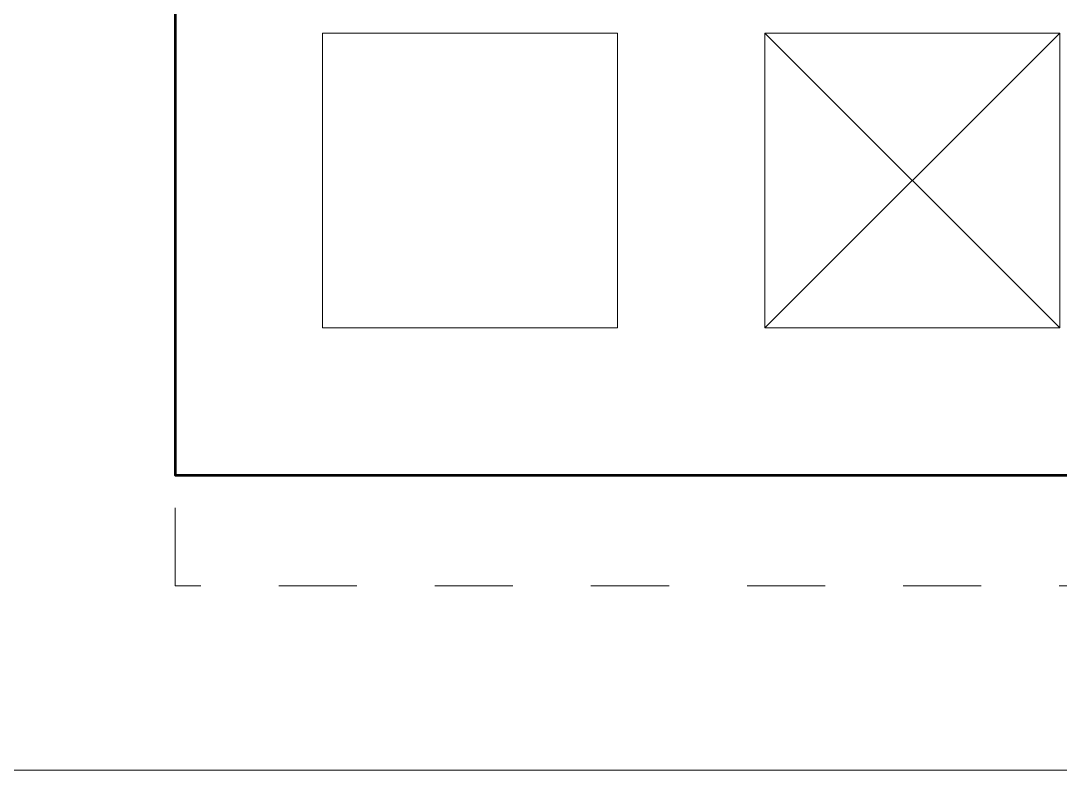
# Model space of a CAD drawing. Header units: inches. Extents: x 0 to 360, y -268 to 0.
# Drawn here: x 106.6 to 163, y -268 to -227.3 of the extents above; entities that cross this region are included whole.
import ezdxf

# ---------------------------------------------------------------- set-up
doc = ezdxf.new("R2010")
doc.units = ezdxf.units.IN
doc.header["$MEASUREMENT"] = 0
doc.linetypes.add('AI-Linetype-2', pattern=[8.466667, 4.233333, -4.233333])
doc.layers.add('Layer 1', color=7, linetype='Continuous')

# ---------------------------------------------------------------- blocks, each defined once
blk = doc.blocks.new('block 16')
at = {"layer": 'Layer 1', "color": 250, "lineweight": 53}
blk.add_lwpolyline([(115.02, -196), (194.947, -196), (194.947, -252), (115.02, -252), (115.02, -196)], dxfattribs=at)
at = {"layer": 'Layer 1', "color": 250, "lineweight": 18}
for points in [[(139, -244), (123, -244), (123, -228), (139, -228), (139, -244)], [(147, -228), (163, -244)], [(147, -244), (163, -228)], [(163, -244), (147, -244), (147, -228), (163, -228), (163, -244)]]:
    blk.add_lwpolyline(points, dxfattribs=at)
blk = doc.blocks.new('block 15')
at = {"layer": 'Layer 1', "color": 250, "linetype": 'AI-Linetype-2', "lineweight": 9}
blk.add_lwpolyline([(345, -258), (115, -258), (115, -140), (345, -140), (345, -258)], dxfattribs=at)
at = {"layer": 'Layer 1'}
blk.add_blockref('block 16', (0, 0), dxfattribs=at)

msp = doc.modelspace()

# ---------------------------------------------------------------- linework, layer by layer
at = {"layer": 'Layer 1', "color": 250, "lineweight": 9}
msp.add_lwpolyline([(359.999, -268.001), (0, -268.001), (0, 0), (359.999, 0), (359.999, -268.001)], dxfattribs=at)

# ---------------------------------------------------------------- block references
at = {"layer": 'Layer 1'}
msp.add_blockref('block 15', (0, 0), dxfattribs=at)

doc.saveas('drawing.dxf')
